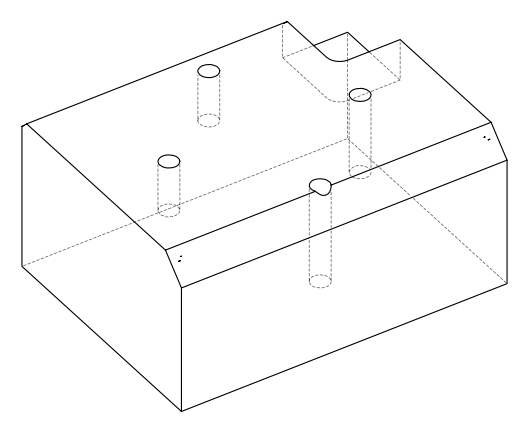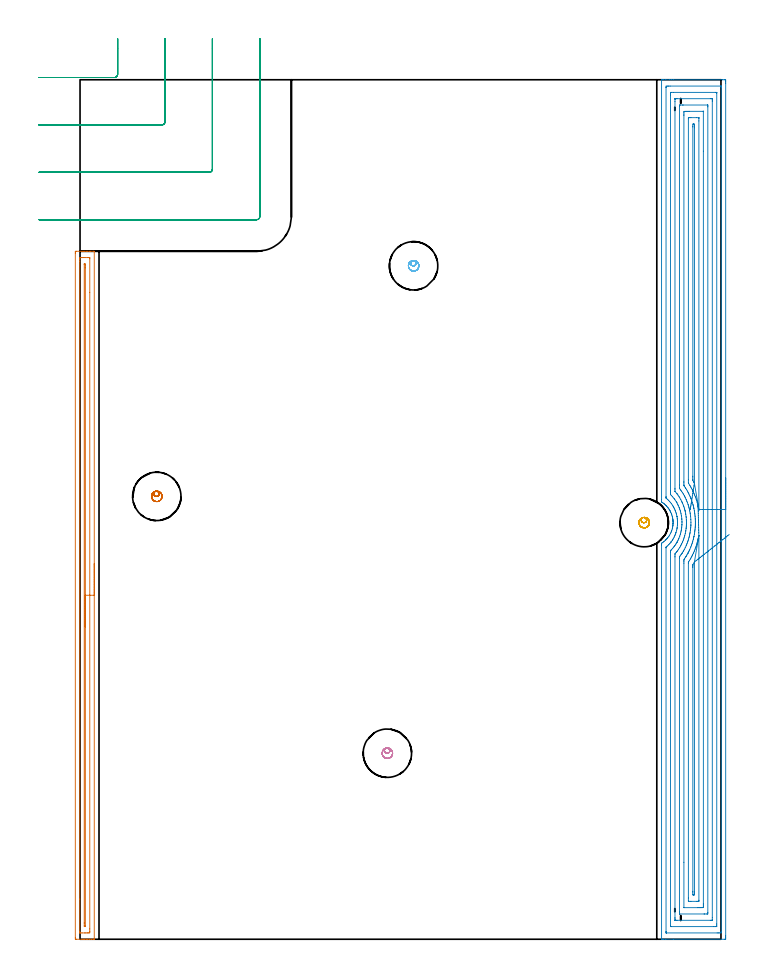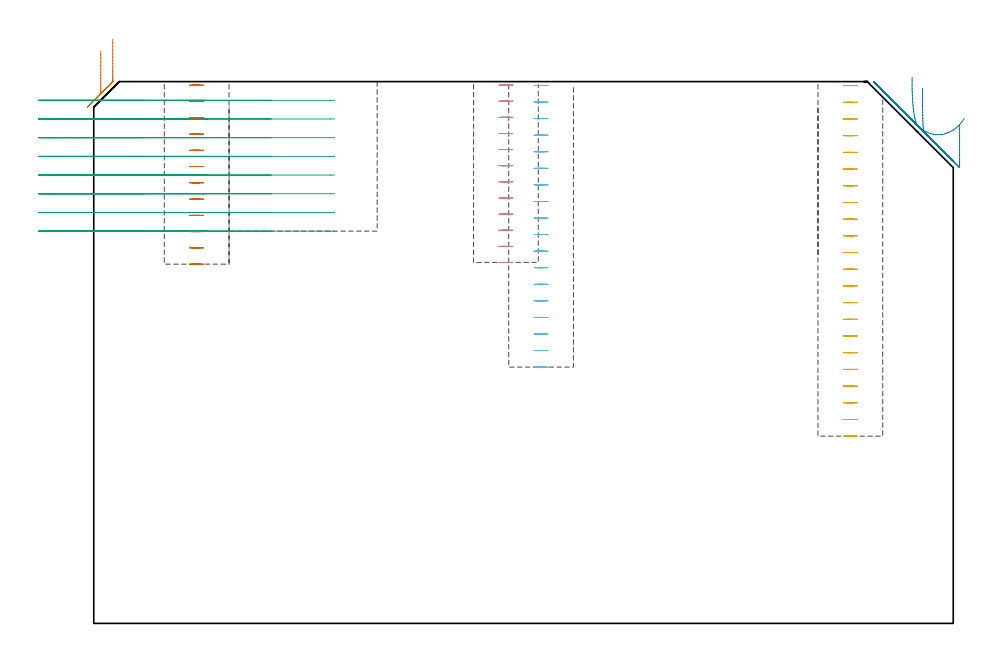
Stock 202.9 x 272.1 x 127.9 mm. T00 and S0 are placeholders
(PLAN: 7 operations, 2 tool changes, 33.1 min)
(1 AREA_MILL | FG_CHAMFER_SURFACE | UGT0205_001 | 5.38 min | 3996 mm3)
(2 AREA_MILL_1 | FG_CHAMFER_SURFACE_1 | UGT0205_001 | 17.66 min | 56062 mm3)
(3 MILL_CORNER_NOTCH_RECTANGULAR | CORNER_NOTCH_RECTANGULAR | UGT0201_094 | Follow Part, ap 5, ae 75% | 6 min | 127262 mm3)
(4 MILL_BLIND_HOLE_FROM_SOLID_MATERIAL | STEP1POCKET | NXT0201_011 | Spiral | 0.76 min | 7855 mm3)
(5 MILL_BLIND_HOLE_FROM_SOLID_MATERIAL_1 | STEP1POCKET_1 | NXT0201_011 | Spiral | 1.4 min | 15336 mm3)
(6 MILL_BLIND_HOLE_FROM_SOLID_MATERIAL_2 | STEP1POCKET_2 | NXT0201_011 | Spiral | 1.14 min | 12398 mm3)
(7 MILL_BLIND_HOLE_FROM_SOLID_MATERIAL_3 | STEP1POCKET_3 | NXT0201_011 | Spiral | 0.76 min | 7917 mm3)
(TOOL UGT0205_001 | Chamfer Mill 20 x 3 x 45 deg. | D20 FL50 Z2)
(TOOL UGT0201_094 | End mill 20 mm | D20 FL38 Z4)
(TOOL NXT0201_011 | ENDMILL 12mm [2P460-1200-NA 1630] | D12 FL38 Z6)
(OP 1 AREA_MILL)
G17 G21 G94 G90
T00 M6
G54
G17 G0 G90 X4.5 Y118.9 S1061 M3
G43 Z137.9 H0
G94 G1 Y118.862 Z137.028 F250.
Y118.748 Z136.163
Y118.559 Z135.312
Y118.297 Z134.48
Y117.963 Z133.674
Y117.56 Z132.9
Y117.092 Z132.164
Y116.56 Z131.472
Y115.971 Z130.829
Y115.328 Z130.24
Y114.636 Z129.708
Y113.9 Z129.24
Y113.126 Z128.837
Y112.32 Z128.503
Y111.488 Z128.241
Y110.636 Z128.052
Y109.772 Z127.938
Y108.9 Z127.9
Y0.145
X4.498 Y0.01 Z127.889
X4.38 Y0.002 Z127.773
X4.257 Y0. Z127.656
X3.556 Z126.955
X2.947 Z126.347
X2.376 Z125.772
X2.09 Z125.487
X1.5 Z124.897
X1.214 Z124.612
X0.624 Z124.019
X-1.127 Y0.001 Z122.268
X-1.346 Y0.004 Z122.05
X-1.492 Y0.01 Z121.904
X-1.496 Y0.216 Z121.901
X-1.499 Y0.591
Y217.209
X-1.496 Y217.584
X-1.492 Y217.79 Z121.904
X-1.127 Y217.8 Z122.268
X0.624 Z124.019
X1.214 Z124.612
X1.5 Z124.897
X2.09 Z125.487
X2.376 Z125.772
X2.947 Z126.347
X3.252 Z126.651
X4.257 Z127.656
X4.38 Y217.798 Z127.773
X4.498 Y217.79 Z127.889
X4.5 Y217.655 Z127.9
Y108.9
X3.086 Z126.486
Y3.265
X3.085 Y2.544 Z126.485
X3.083 Y2.374 Z126.483
X3.079 Y2.022 Z126.479
X2.737 Y2.007 Z126.137
X2.376 Y2.003 Z125.776
X1.867 Y2. Z125.267
X1.5 Z124.9
X0.624 Z124.024
X0.115 Z123.515
X-0.029 Y2.003 Z123.371
X-0.053 Y2.005 Z123.347
X-0.075 Y2.009 Z123.325
X-0.079 Y2.038 Z123.321
X-0.083 Y2.203 Z123.317
X-0.085 Y2.374 Z123.315
X-0.086 Y12.715 Z123.314
Y214.535
X-0.085 Y215.256 Z123.315
X-0.083 Y215.426 Z123.317
X-0.079 Y215.778 Z123.321
X0.263 Y215.793 Z123.663
X0.624 Y215.797 Z124.024
X1.133 Y215.8 Z124.533
X1.5 Z124.9
X2.376 Z125.776
X2.885 Z126.285
X3.029 Y215.797 Z126.429
X3.053 Y215.795 Z126.453
X3.075 Y215.791 Z126.475
X3.079 Y215.762 Z126.479
X3.083 Y215.597 Z126.483
X3.085 Y215.426 Z126.485
X3.086 Y204.784 Z126.486
Y108.9
X1.672 Z125.072
X1.671 Y4.157 Z125.071
X1.67 Y4.07 Z125.07
X1.667 Y4.027 Z125.067
X1.665 Y4.013 Z125.065
X1.647 Y4.007 Z125.047
X1.5 Z124.9
X1.352 Y4.01 Z124.752
X1.336 Y4.157 Z124.736
X1.333 Y4.327 Z124.733
X1.329 Y5.048 Z124.729
Y5.223
Y213.643
X1.33 Y213.73 Z124.73
X1.333 Y213.773 Z124.733
X1.335 Y213.787 Z124.735
X1.353 Y213.793 Z124.753
X1.5 Z124.9
X1.648 Y213.79 Z125.048
X1.664 Y213.643 Z125.064
X1.667 Y213.473 Z125.067
X1.671 Y212.752 Z125.071
Y212.577
X1.672 Y108.9 Z125.072
Y108.028 Z125.11
Y107.164 Z125.223
Y106.312 Z125.412
Y105.48 Z125.675
Y104.674 Z126.008
Y103.9 Z126.411
Y103.164 Z126.88
Y102.472 Z127.411
Y101.829 Z128.
Y101.24 Z128.644
Y100.708 Z129.336
Y100.24 Z130.072
Y99.837 Z130.845
Y99.503 Z131.651
Y99.241 Z132.483
Y99.052 Z133.335
Y98.938 Z134.2
Y98.9 Z135.072
G0 Z137.9
M5
M2
(OP 2 AREA_MILL_1)
G17 G21 G94 G90
T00 M6
G54
G17 G0 G90 X204.4 Y146.05 S1061 M3
G43 Z137.9 H0
Z117.6
G94 G1 Y146.012 Z116.728 F250.
Y145.898 Z115.864
Y145.709 Z115.012
Y145.447 Z114.18
Y145.113 Z113.374
Y144.71 Z112.6
Y144.242 Z111.864
Y143.71 Z111.172
Y143.121 Z110.529
Y142.478 Z109.94
Y141.786 Z109.409
Y141.05 Z108.94
Y140.276 Z108.537
Y139.47 Z108.203
Y138.638 Z107.941
Y137.786 Z107.752
Y136.922 Z107.638
Y136.05 Z107.6
Y1.06
X204.399 Y0.626 Z107.601
X204.395 Y0.171 Z107.603
X204.392 Y0.01 Z107.606
X203.947 Y0. Z108.05
X187.814 Z124.181
X185.434 Z126.561
X184.73 Z127.27
X184.462 Z127.538
X184.105 Y0.006 Z127.886
X184.103 Y0.007 Z127.888
X184.1 Y0.176 Z127.9
Y0.179
Y124.876
X184.101 Y125.369 Z127.886
X184.276 Y125.498 Z127.72
X184.68 Y125.777 Z127.318
X184.852 Y125.911 Z127.147
X185.274 Y126.281 Z126.725
X185.362 Y126.366 Z126.635
X185.434 Y126.436 Z126.562
X185.499 Y126.496 Z126.5
X185.68 Y126.67 Z126.318
X185.728 Y126.724 Z126.27
X185.912 Y126.944 Z126.087
X186.073 Y127.138 Z125.926
X186.316 Y127.459 Z125.681
X186.396 Y127.564 Z125.601
X186.606 Y127.885 Z125.391
X186.922 Y128.457 Z125.077
X186.958 Y128.535 Z125.041
X187.126 Y128.9 Z124.869
X187.198 Y129.08 Z124.801
X187.238 Y129.184 Z124.761
X187.298 Y129.346 Z124.695
X187.3 Y129.35 Z124.694
X187.484 Y129.912 Z124.515
X187.551 Y130.198 Z124.448
X187.561 Y130.244 Z124.437
X187.59 Y130.391 Z124.41
X187.646 Y130.689 Z124.354
X187.697 Y131.09 Z124.3
X187.703 Y131.134 Z124.293
Y131.137
X187.73 Y131.55 Z124.258
X187.733 Y131.583 Z124.257
X187.735 Y131.689 Z124.256
Y131.735 Z124.254
X187.739 Y132.03
X187.73 Y132.186 Z124.258
X187.723 Y132.357 Z124.27
X187.716 Y132.477 Z124.275
X187.696 Y132.68 Z124.298
Y132.681
X187.669 Y132.921 Z124.322
Y132.924
X187.635 Y133.148 Z124.363
X187.599 Y133.371 Z124.4
X187.502 Y133.817 Z124.493
X187.483 Y133.891 Z124.514
X187.353 Y134.302 Z124.643
X187.234 Y134.635 Z124.765
X187.207 Y134.709 Z124.792
X187.009 Y135.16 Z124.987
X186.891 Y135.399 Z125.109
X186.789 Y135.603 Z125.21
X186.757 Y135.658 Z125.242
X186.607 Y135.918 Z125.393
X186.413 Y136.211 Z125.586
X186.316 Y136.347 Z125.683
X186.21 Y136.497 Z125.79
X186.104 Y136.628 Z125.895
X186.022 Y136.729 Z125.974
X185.974 Y136.79 Z126.024
X185.729 Y137.074 Z126.27
X185.579 Y137.234 Z126.421
X185.424 Y137.39 Z126.576
X185.408 Y137.404 Z126.592
X185.141 Y137.645 Z126.857
X184.994 Y137.769 Z127.004
X184.852 Y137.889 Z127.147
X184.768 Y137.952 Z127.232
X184.584 Y138.091 Z127.415
X184.361 Y138.248 Z127.639
X184.311 Y138.283 Z127.689
X184.104 Y138.417 Z127.89
X184.1 Y139.178 Z127.9
Y271.921
X184.103 Y272.093 Z127.888
X184.105 Y272.094 Z127.886
X184.461 Y272.1 Z127.538
X184.73 Z127.27
X185.434 Z126.561
X186.668 Z125.329
X187.198 Z124.797
X187.814 Z124.181
X203.331 Z108.667
X203.947 Y272.095 Z108.05
X204.392 Y272.09 Z107.606
X204.395 Y271.929 Z107.603
X204.399 Y271.474 Z107.601
X204.4 Y271.015 Z107.6
Y136.05
X202.986 Z109.014
X202.985 Y2.495 Z109.015
X202.984 Y2.413 Z109.016
X202.979 Y2.017 Z109.021
X202.587 Y2.005 Z109.413
X202.184 Y2.002 Z109.816
X201.71 Y2. Z110.29
X185.616 Y2.001 Z126.384
X185.583 Y2.002 Z126.417
X185.549 Y2.005 Z126.451
X185.525 Y2.009 Z126.475
X185.521 Y2.033 Z126.479
X185.515 Y2.331 Z126.485
Y2.413
Y123.901
X185.516 Y123.982 Z126.484
X185.519 Y124.084 Z126.481
X185.521 Y124.129 Z126.479
X185.559 Y124.167 Z126.441
X185.696 Y124.296 Z126.304
X185.859 Y124.446 Z126.141
X186.33 Y124.876 Z125.67
X186.615 Y125.177 Z125.385
X186.747 Y125.334 Z125.253
X187.109 Y125.77 Z124.891
X187.134 Y125.802 Z124.866
X187.148 Y125.821 Z124.852
X187.198 Y125.889 Z124.802
X187.515 Y126.342 Z124.485
X187.718 Y126.664 Z124.282
X187.849 Y126.897 Z124.151
X188.079 Y127.318 Z123.921
X188.158 Y127.478 Z123.842
X188.195 Y127.558 Z123.805
X188.335 Y127.877 Z123.665
X188.424 Y128.102 Z123.576
X188.559 Y128.452 Z123.441
X188.619 Y128.625 Z123.381
X188.661 Y128.756 Z123.339
X188.838 Y129.346 Z123.162
X188.853 Y129.4 Z123.147
X188.863 Y129.445 Z123.137
X188.961 Y129.903 Z123.039
X189.012 Y130.187 Z122.988
X189.02 Y130.24 Z122.98
X189.109 Y130.983 Z122.891
X189.121 Y131.134 Z122.879
X189.144 Y131.485 Z122.856
X189.15 Y131.836 Z122.85
Y132.028
X189.113 Y132.767 Z122.887
X189.098 Y132.921 Z122.902
X189.053 Y133.316 Z122.947
X188.981 Y133.794 Z123.019
X188.978 Y133.815 Z123.022
X188.961 Y133.909 Z123.039
X188.81 Y134.56 Z123.19
X188.768 Y134.709 Z123.232
X188.681 Y134.993 Z123.319
X188.465 Y135.603 Z123.535
X188.35 Y135.879 Z123.65
X188.069 Y136.507 Z123.931
X187.878 Y136.863 Z124.122
X187.737 Y137.108 Z124.263
X187.56 Y137.391 Z124.44
X187.198 Y137.915 Z124.802
X186.904 Y138.285 Z125.096
X186.632 Y138.602 Z125.368
X186.316 Y138.935 Z125.684
X186.062 Y139.179 Z125.938
X185.736 Y139.472 Z126.264
X185.602 Y139.593 Z126.398
X185.521 Y139.667 Z126.479
X185.519 Y139.688 Z126.481
X185.517 Y139.788 Z126.483
X185.514 Y139.991 Z126.486
Y140.073
X185.515 Y269.605 Z126.485
X185.516 Y269.687 Z126.484
X185.521 Y270.083 Z126.479
X185.913 Y270.095 Z126.087
X186.316 Y270.098 Z125.684
X186.79 Y270.1 Z125.21
X202.884 Y270.099 Z109.116
X202.917 Y270.098 Z109.083
X202.951 Y270.095 Z109.049
X202.975 Y270.091 Z109.025
X202.979 Y270.067 Z109.021
X202.985 Y269.769 Z109.015
Y269.687
X202.986 Y136.05 Z109.014
X201.571 Z110.429
Y4.823
X201.567 Y4.201 Z110.433
X201.564 Y4.066 Z110.436
X201.56 Y4.009 Z110.44
X201.497 Y4.004 Z110.503
X201.302 Y4.002 Z110.698
X200.619 Y4. Z111.381
X187.198 Y4.001 Z124.802
X186.999 Y4.003 Z125.001
X186.943 Y4.007 Z125.057
X186.934 Y4.011 Z125.066
X186.932 Y4.016 Z125.068
X186.93 Y4.038 Z125.07
X186.929 Y4.11 Z125.071
Y4.201
Y122.467
X186.93 Y122.778 Z125.07
X186.933 Y122.933 Z125.067
X186.935 Y123.009 Z125.065
X186.945 Y123.043 Z125.055
X186.985 Y123.089 Z125.015
X187.092 Y123.195 Z124.908
X187.198 Y123.302 Z124.802
X187.527 Y123.649 Z124.473
X187.809 Y123.982 Z124.191
X187.931 Y124.133 Z124.069
X188.079 Y124.324 Z123.921
X188.311 Y124.641 Z123.689
X188.478 Y124.876 Z123.522
X188.671 Y125.17 Z123.329
X188.961 Y125.653 Z123.039
X189.003 Y125.728 Z122.997
X189.026 Y125.77 Z122.974
X189.303 Y126.317 Z122.697
X189.465 Y126.664 Z122.535
X189.581 Y126.929 Z122.419
X189.831 Y127.558 Z122.169
X189.834 Y127.566 Z122.166
X189.842 Y127.589 Z122.158
X190.043 Y128.249 Z121.957
X190.103 Y128.452 Z121.897
X190.23 Y128.953 Z121.77
X190.312 Y129.346 Z121.688
X190.379 Y129.696 Z121.622
X190.453 Y130.24 Z121.547
X190.483 Y130.484 Z121.517
X190.54 Y131.134 Z121.46
X190.552 Y131.308 Z121.448
X190.564 Y132.028 Z121.436
X190.559 Y132.194 Z121.441
X190.523 Y132.921 Z121.477
X190.503 Y133.146 Z121.497
X190.423 Y133.815 Z121.577
X190.363 Y134.181 Z121.637
X190.259 Y134.709 Z121.741
X190.118 Y135.323 Z121.882
X190.034 Y135.603 Z121.966
X189.842 Y136.19 Z122.158
X189.732 Y136.497 Z122.268
X189.662 Y136.679 Z122.338
X189.342 Y137.391 Z122.658
X189.219 Y137.653 Z122.781
X188.961 Y138.161 Z123.039
X188.917 Y138.24 Z123.083
X188.891 Y138.285 Z123.109
X188.787 Y138.461 Z123.213
X188.301 Y139.179 Z123.699
X188.079 Y139.483 Z123.921
X187.594 Y140.073 Z124.406
X187.198 Y140.5 Z124.802
X186.972 Y140.74 Z125.028
X186.946 Y140.769 Z125.054
X186.935 Y140.805 Z125.065
X186.932 Y140.876 Z125.068
X186.93 Y140.966 Z125.07
X186.929 Y141.239 Z125.071
X186.928 Y141.86 Z125.072
X186.929 Y267.277 Z125.071
X186.933 Y267.899 Z125.067
X186.935 Y268.034 Z125.065
X186.939 Y268.091 Z125.061
X187.003 Y268.096 Z124.997
X187.198 Y268.098 Z124.802
X187.881 Y268.1 Z124.119
X201.302 Y268.099 Z110.698
X201.501 Y268.097 Z110.499
X201.557 Y268.093 Z110.443
X201.566 Y268.089 Z110.434
X201.568 Y268.084 Z110.432
X201.57 Y268.063 Z110.43
X201.571 Y267.99 Z110.429
Y267.899
Y136.05
X200.157 Z111.843
Y6.883
X200.155 Y6.258 Z111.845
X200.152 Y6.048 Z111.848
X200.151 Y6.018 Z111.849
X200.136 Y6.01 Z111.864
X200.083 Y6.006 Z111.917
X199.975 Y6.003 Z112.025
X199.539 Y6. Z112.461
X188.961 Z123.039
X188.524 Y6.002 Z123.476
X188.418 Y6.005 Z123.582
X188.366 Y6.01 Z123.634
X188.349 Y6.013 Z123.651
X188.348 Y6.03 Z123.652
X188.345 Y6.137 Z123.655
X188.343 Y6.615 Z123.657
Y6.883
Y121.033
X188.344 Y121.301 Z123.656
X188.348 Y121.922 Z123.652
X188.35 Y121.99 Z123.65
X188.385 Y122.035 Z123.615
X188.511 Y122.195 Z123.489
X188.714 Y122.445 Z123.286
X188.961 Y122.753 Z123.039
X189.105 Y122.942 Z122.895
X189.214 Y123.089 Z122.786
X189.476 Y123.46 Z122.524
X189.82 Y123.982 Z122.18
X189.829 Y123.996 Z122.171
X189.842 Y124.02 Z122.158
X190.148 Y124.567 Z121.852
X190.312 Y124.876 Z121.688
X190.453 Y125.151 Z121.547
X190.724 Y125.723 Z121.276
X190.738 Y125.756 Z121.262
X190.744 Y125.77 Z121.256
X190.987 Y126.397 Z121.013
X191.089 Y126.664 Z120.911
X191.216 Y127.059 Z120.784
X191.371 Y127.558 Z120.629
X191.425 Y127.741 Z120.575
X191.605 Y128.444 Z120.395
X191.607 Y128.451 Z120.393
X191.749 Y129.2 Z120.251
X191.771 Y129.346 Z120.229
X191.857 Y129.985 Z120.143
X191.886 Y130.24 Z120.114
X191.936 Y130.798 Z120.064
X191.961 Y131.134 Z120.039
X191.973 Y131.655 Z120.027
X191.978 Y132.028 Z120.022
X191.959 Y132.563 Z120.041
X191.941 Y132.921 Z120.059
X191.892 Y133.525 Z120.108
X191.857 Y133.815 Z120.143
X191.755 Y134.558 Z120.245
X191.728 Y134.709 Z120.272
X191.605 Y135.348 Z120.395
X191.547 Y135.603 Z120.453
X191.529 Y135.68 Z120.471
X191.408 Y136.143 Z120.592
X191.3 Y136.497 Z120.7
X191.148 Y136.961 Z120.852
X190.995 Y137.391 Z121.005
X190.724 Y138.051 Z121.276
X190.622 Y138.285 Z121.378
X190.537 Y138.475 Z121.463
X190.181 Y139.179 Z121.819
X189.842 Y139.78 Z122.158
X189.652 Y140.073 Z122.348
X189.258 Y140.665 Z122.742
X189.033 Y140.966 Z122.967
X188.961 Y141.058 Z123.039
X188.441 Y141.684 Z123.559
X188.364 Y141.78 Z123.636
X188.349 Y141.8 Z123.651
X188.347 Y141.819 Z123.653
X188.345 Y141.86 Z123.655
X188.343 Y142.487 Z123.657
Y142.754
Y265.217
X188.345 Y265.842 Z123.655
X188.348 Y266.052 Z123.652
X188.349 Y266.082 Z123.651
X188.364 Y266.09 Z123.636
X188.417 Y266.094 Z123.583
X188.525 Y266.097 Z123.475
X188.961 Y266.1 Z123.039
X199.539 Z112.461
X199.976 Y266.098 Z112.024
X200.082 Y266.095 Z111.918
X200.134 Y266.09 Z111.866
X200.151 Y266.087 Z111.849
X200.152 Y266.07 Z111.848
X200.155 Y265.963 Z111.845
X200.157 Y265.485 Z111.843
Y265.217
Y136.05
X198.743 Z113.257
X198.742 Y8.498 Z113.258
X198.74 Y8.325 Z113.26
X198.733 Y8.01 Z113.267
X198.658 Y8.007 Z113.342
X198.436 Y8.002 Z113.564
X197.776 Y8. Z114.224
X197.556 Z114.444
X189.842 Y8.001 Z122.158
X189.798 Y8.003 Z122.202
X189.775 Y8.006 Z122.225
X189.768 Y8.008 Z122.232
X189.764 Y8.066 Z122.236
X189.759 Y8.411 Z122.241
X189.757 Y8.584 Z122.243
X189.758 Y120.58 Z122.242
X189.76 Y120.753 Z122.24
X189.767 Y121.073 Z122.233
X189.936 Y121.301 Z122.064
X190.271 Y121.76 Z121.729
X190.579 Y122.195 Z121.421
X190.637 Y122.282 Z121.363
X190.724 Y122.418 Z121.276
X190.975 Y122.834 Z121.025
X191.124 Y123.089 Z120.876
X191.297 Y123.401 Z120.703
X191.605 Y123.975 Z120.395
X191.608 Y123.98 Z120.392
X191.884 Y124.594 Z120.116
X192.004 Y124.876 Z119.996
X192.144 Y125.224 Z119.856
X192.356 Y125.77 Z119.644
X192.391 Y125.868 Z119.609
X192.487 Y126.159 Z119.513
X192.605 Y126.544 Z119.395
X192.641 Y126.664 Z119.359
X192.799 Y127.241 Z119.201
X192.877 Y127.558 Z119.123
X192.971 Y127.961 Z119.029
X193.07 Y128.452 Z118.93
X193.119 Y128.705 Z118.881
X193.213 Y129.346 Z118.787
X193.232 Y129.485 Z118.768
X193.317 Y130.24 Z118.683
X193.322 Y130.287 Z118.678
X193.368 Y130.845 Z118.632
X193.382 Y131.12 Z118.618
X193.383 Y131.134 Z118.617
X193.398 Y131.998 Z118.602
X193.366 Y132.921 Z118.634
X193.294 Y133.815 Z118.706
X193.285 Y133.9 Z118.715
X193.176 Y134.709 Z118.824
X193.141 Y134.94 Z118.859
X193.018 Y135.603 Z118.982
X192.925 Y136.053 Z119.075
X192.819 Y136.497 Z119.181
X192.742 Y136.808 Z119.259
X192.611 Y137.265 Z119.389
X192.571 Y137.391 Z119.429
X192.487 Y137.642 Z119.513
X192.26 Y138.285 Z119.74
X192.108 Y138.669 Z119.892
X191.888 Y139.179 Z120.112
X191.605 Y139.798 Z120.395
X191.472 Y140.073 Z120.528
X191.335 Y140.347 Z120.665
X190.981 Y140.966 Z121.019
X190.724 Y141.374 Z121.276
X190.398 Y141.86 Z121.602
X190.168 Y142.189 Z121.832
X189.842 Y142.626 Z122.158
X189.788 Y142.701 Z122.212
X189.767 Y142.732 Z122.233
X189.764 Y142.754 Z122.236
X189.76 Y142.837 Z122.24
X189.757 Y143.648 Z122.243
Y143.735
X189.758 Y263.603 Z122.242
X189.76 Y263.776 Z122.24
X189.767 Y264.09 Z122.233
X189.842 Y264.093 Z122.158
X190.064 Y264.098 Z121.936
X190.724 Y264.1 Z121.276
X190.944 Z121.056
X198.658 Y264.099 Z113.342
X198.702 Y264.097 Z113.298
X198.725 Y264.094 Z113.275
X198.732 Y264.092 Z113.268
X198.736 Y264.035 Z113.264
X198.741 Y263.689 Z113.259
X198.743 Y263.516 Z113.257
Y136.05
X197.329 Z114.671
Y11.352
X197.328 Y10.913 Z114.672
X197.325 Y10.458 Z114.675
X197.322 Y10.025 Z114.678
X196.895 Y10.01 Z115.105
X196.463 Y10.002 Z115.537
X196.013 Y10.001 Z115.987
X195.584 Y10. Z116.416
X191.175 Y10.001 Z120.825
X191.173 Y10.003 Z120.827
X191.172 Y10.004 Z120.828
X191.171 Y24.364 Z120.829
Y119.059
X191.172 Y119.513 Z120.828
X191.175 Y119.949 Z120.825
X191.178 Y120.176 Z120.822
X191.328 Y120.407 Z120.672
X191.605 Y120.821 Z120.395
X191.792 Y121.112 Z120.208
X191.91 Y121.301 Z120.09
X192.126 Y121.667 Z119.874
X192.432 Y122.195 Z119.568
X192.452 Y122.23 Z119.548
X192.487 Y122.297 Z119.513
X192.751 Y122.82 Z119.249
X192.879 Y123.089 Z119.121
X193.034 Y123.428 Z118.966
X193.277 Y123.982 Z118.723
X193.304 Y124.048 Z118.696
X193.368 Y124.209 Z118.632
X193.551 Y124.691 Z118.449
X193.619 Y124.876 Z118.381
X193.776 Y125.357 Z118.224
X193.906 Y125.77 Z118.094
X193.985 Y126.039 Z118.015
X194.159 Y126.664 Z117.841
X194.178 Y126.737 Z117.822
X194.25 Y127.031 Z117.75
X194.345 Y127.462 Z117.655
X194.365 Y127.558 Z117.635
X194.489 Y128.21 Z117.511
X194.526 Y128.452 Z117.474
X194.602 Y128.989 Z117.398
X194.646 Y129.346 Z117.354
X194.694 Y129.79 Z117.306
X194.736 Y130.24 Z117.264
X194.766 Y130.61 Z117.234
X194.791 Y131.134 Z117.209
X194.799 Y131.471 Z117.201
X194.807 Y132.028 Z117.193
X194.797 Y132.366 Z117.203
X194.775 Y132.921 Z117.225
X194.752 Y133.306 Z117.248
X194.713 Y133.815 Z117.287
X194.669 Y134.284 Z117.331
X194.614 Y134.709 Z117.386
X194.53 Y135.32 Z117.47
X194.48 Y135.603 Z117.52
X194.329 Y136.417 Z117.671
X194.312 Y136.497 Z117.688
X194.25 Y136.779 Z117.75
X194.098 Y137.391 Z117.902
X194.042 Y137.602 Z117.958
X193.83 Y138.285 Z118.17
X193.617 Y138.927 Z118.383
X193.525 Y139.179 Z118.475
X193.368 Y139.58 Z118.632
X193.16 Y140.073 Z118.84
X192.995 Y140.451 Z119.005
X192.749 Y140.966 Z119.251
X192.487 Y141.497 Z119.513
X192.288 Y141.86 Z119.712
X192.022 Y142.331 Z119.978
X191.752 Y142.754 Z120.248
X191.605 Y142.976 Z120.395
X191.336 Y143.375 Z120.664
X191.236 Y143.525 Z120.764
X191.194 Y143.593 Z120.806
X191.178 Y143.623 Z120.822
X191.177 Y143.648 Z120.823
X191.172 Y144.087 Z120.828
X191.171 Y144.542 Z120.829
Y144.982
Y260.748
X191.172 Y261.187 Z120.828
X191.175 Y261.642 Z120.825
X191.178 Y262.075 Z120.822
X191.605 Y262.09 Z120.395
X192.037 Y262.098 Z119.963
X192.487 Y262.099 Z119.513
X192.916 Y262.1 Z119.084
X197.325 Y262.099 Z114.675
X197.327 Y262.097 Z114.673
X197.328 Y262.096 Z114.672
X197.329 Y249.468 Z114.671
Y136.05
X195.914 Y136.057 Z116.086
Y135.988
X195.911 Y135.841 Z116.089
X195.91 Y135.816 Z116.09
X195.746 Y136.672 Z116.254
X195.722 Y136.792 Z116.278
X195.59 Y137.391 Z116.41
X195.511 Y137.736 Z116.489
X195.459 Y137.953 Z116.541
X195.369 Y138.285 Z116.631
X195.132 Y139.09 Z116.868
X195.103 Y139.179 Z116.897
X195.088 Y139.223 Z116.912
X194.79 Y140.073 Z117.21
X194.567 Y140.644 Z117.433
X194.431 Y140.966 Z117.569
X194.25 Y141.383 Z117.75
X194.029 Y141.86 Z117.971
X193.827 Y142.289 Z118.173
X193.587 Y142.754 Z118.413
X193.368 Y143.15 Z118.632
X193.08 Y143.648 Z118.92
X192.592 Y144.435 Z119.408
X192.585 Y145.436 Z119.415
X192.586 Y259.753 Z119.414
X192.588 Y259.854 Z119.412
X192.592 Y260.051 Z119.408
X192.598 Y260.09 Z119.402
X192.721 Y260.094 Z119.279
X192.883 Y260.098 Z119.117
X193.126 Y260.1 Z118.874
X193.368 Z118.632
X195.132 Z116.868
X195.771 Y260.099 Z116.229
X195.86 Y260.096 Z116.14
X195.887 Y260.092 Z116.113
X195.908 Y260.087 Z116.092
X195.91 Y260.048 Z116.09
X195.913 Y259.955 Z116.087
X195.914 Y259.854 Z116.086
X195.915 Y259.06 Z116.085
X195.914 Y136.057 Z116.086
X194.492 Y144.392 Z117.508
X194.462 Y144.439 Z117.538
X194.399 Y144.542 Z117.601
X194.25 Y144.796 Z117.75
X194.016 Y145.196 Z117.984
X194.007 Y145.436 Z117.993
X194.003 Y145.686 Z117.997
X194. Y146.33 Z118.
Y146.584
Y257.172
X194.001 Y257.424 Z117.999
X194.007 Y258.066 Z117.993
X194.221 Y258.096 Z117.779
X194.25 Y258.094 Z117.75
X194.493 Y258.066 Z117.507
X194.496 Y257.816 Z117.504
X194.5 Y257.172 Z117.5
Y256.918
Y144.475
X194.499 Y144.447 Z117.501
X194.496 Y144.412 Z117.504
X194.492 Y144.392 Z117.508
X194.36 Y143.547 Z117.679
X194.23 Y142.72 Z117.924
X194.103 Y141.917 Z118.242
X193.982 Y141.145 Z118.628
X193.866 Y140.408 Z119.082
X193.757 Y139.714 Z119.599
X193.655 Y139.067 Z120.175
X193.562 Y138.472 Z120.806
X193.477 Y137.933 Z121.487
X193.402 Y137.455 Z122.213
X193.337 Y137.042 Z122.978
X193.283 Y136.696 Z123.777
X193.239 Y136.42 Z124.604
X193.207 Y136.216 Z125.451
X193.187 Y136.086 Z126.314
X193.178 Y136.031 Z127.185
X193.181 Y136.051 Z128.057
X193.196 Y136.146 Z128.924
G0 X195.646 Y137.524 Z126.357
G1 X195.647 Y137.509 Z125.485
X195.649 Y137.419 Z124.617
X195.654 Y137.253 Z123.761
X195.66 Y137.013 Z122.922
X195.669 Y136.702 Z122.107
X195.679 Y136.32 Z121.323
X195.691 Y135.871 Z120.575
X195.705 Y135.359 Z119.869
X195.72 Y134.788 Z119.21
X195.737 Y134.161 Z118.603
X195.755 Y133.484 Z118.054
X195.775 Y132.761 Z117.565
X195.795 Y131.999 Z117.142
X195.817 Y131.202 Z116.786
X195.839 Y130.378 Z116.502
X195.862 Y129.532 Z116.29
X195.885 Y128.671 Z116.153
X195.909 Y127.801 Z116.091
X195.912 Y127.66 Z116.088
X195.915 Y126.764 Z116.085
X195.914 Y12.347 Z116.086
X195.912 Y12.246 Z116.088
X195.908 Y12.049 Z116.092
X195.902 Y12.01 Z116.098
X195.779 Y12.006 Z116.221
X195.617 Y12.002 Z116.383
X195.374 Y12. Z116.626
X195.132 Z116.868
X193.368 Z118.632
X192.729 Y12.001 Z119.271
X192.64 Y12.004 Z119.36
X192.613 Y12.008 Z119.387
X192.592 Y12.013 Z119.408
X192.59 Y12.053 Z119.41
X192.587 Y12.145 Z119.413
X192.586 Y12.246 Z119.414
X192.585 Y13.04 Z119.415
X192.586 Y119.016 Z119.414
X192.587 Y119.215 Z119.413
X192.59 Y119.313 Z119.41
X192.592 Y119.36 Z119.408
X192.609 Y119.39 Z119.391
X192.682 Y119.513 Z119.318
X192.945 Y119.942 Z119.055
X193.23 Y120.407 Z118.77
X193.282 Y120.495 Z118.718
X193.368 Y120.648 Z118.632
X193.597 Y121.069 Z118.403
X193.72 Y121.301 Z118.28
X193.901 Y121.655 Z118.099
X194.161 Y122.195 Z117.839
X194.189 Y122.256 Z117.811
X194.25 Y122.391 Z117.75
X194.456 Y122.88 Z117.544
X194.541 Y123.089 Z117.459
X194.708 Y123.518 Z117.292
X194.885 Y123.982 Z117.115
X194.948 Y124.169 Z117.052
X195.132 Y124.725 Z116.868
X195.167 Y124.84 Z116.833
X195.178 Y124.876 Z116.822
X195.319 Y125.362 Z116.681
X195.367 Y125.532 Z116.633
X195.432 Y125.77 Z116.568
X195.475 Y125.935 Z116.525
X195.55 Y126.24 Z116.45
X195.65 Y126.664 Z116.35
X195.681 Y126.802 Z116.319
X195.845 Y127.596 Z116.155
X195.871 Y127.702 Z116.129
X195.909 Y127.801 Z116.091
X194.494 Y119.418 Z117.506
X194.495 Y119.416 Z117.505
X194.499 Y119.358 Z117.501
X194.5 Y119.326 Z117.5
Y14.928
X194.499 Y14.676 Z117.501
X194.493 Y14.034 Z117.507
X194.279 Y14.004 Z117.721
X194.25 Y14.006 Z117.75
X194.007 Y14.034 Z117.993
X194.004 Y14.284 Z117.996
X194. Y14.928 Z118.
Y15.182
Y117.725
Y117.978
X194.004 Y118.299 Z117.996
X194.007 Y118.458 Z117.993
X194.021 Y118.619 Z117.979
X194.469 Y119.387 Z117.531
X194.487 Y119.412 Z117.513
X194.494 Y119.418 Z117.506
X195.05 Y119.857 Z116.998
X195.639 Y120.323 Z116.554
X196.256 Y120.811 Z116.177
X196.897 Y121.317 Z115.87
X197.556 Y121.839 Z115.635
X198.228 Y122.37 Z115.474
X198.909 Y122.909 Z115.389
X199.594 Y123.45 Z115.38
X200.276 Y123.99 Z115.447
X200.951 Y124.523 Z115.589
X201.614 Y125.047 Z115.806
X202.259 Y125.558 Z116.095
X202.883 Y126.051 Z116.456
X203.479 Y126.522 Z116.884
X204.044 Y126.969 Z117.376
X204.572 Y127.387 Z117.93
X205.061 Y127.774 Z118.54
X205.507 Y128.126 Z119.203
G0 Z137.9
M5
M2
(OP 3 MILL_CORNER_NOTCH_RECTANGULAR)
G17 G21 G94 G90
T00 M6
G54
G17 G0 G90 X-12.975 Y272.8 S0 M3
G43 Z137.9 H0
Z123.487
G94 G1 X-9.975 F250.
X10.905 F500.
G3 X11.9 Y273.795 R1.
G1 Y282.1
Y285.1 F250.
G0 Z137.9
X-13. Y257.8
Z123.487
G1 X-10.
X25.904 F500.
G3 X26.9 Y258.796 R1.
G1 Y282.1
Y285.1 F250.
G0 Z137.9
X-13. Y242.8
Z123.487
G1 X-10.
X40.904 F500.
G3 X41.9 Y243.796 R1.
G1 Y282.1
Y285.1 F250.
G0 Z137.9
X-13. Y227.8
Z123.487
G1 X-10.
X55.904 F500.
G3 X56.9 Y228.796 R1.
G1 Y282.1
Y285.1 F250.
G0 Z137.9
X-12.975 Y272.8
Z119.075
G1 X-9.975
X10.905 F500.
G3 X11.9 Y273.795 R1.
G1 Y282.1
Y285.1 F250.
G0 Z137.9
X-13. Y257.8
Z119.075
G1 X-10.
X25.904 F500.
G3 X26.9 Y258.796 R1.
G1 Y282.1
Y285.1 F250.
G0 Z137.9
X-13. Y242.8
Z119.075
G1 X-10.
X40.904 F500.
G3 X41.9 Y243.796 R1.
G1 Y282.1
Y285.1 F250.
G0 Z137.9
X-13. Y227.8
Z119.075
G1 X-10.
X55.904 F500.
G3 X56.9 Y228.796 R1.
G1 Y282.1
Y285.1 F250.
G0 Z137.9
X-12.975 Y272.8
Z114.662
G1 X-9.975
X10.905 F500.
G3 X11.9 Y273.795 R1.
G1 Y282.1
Y285.1 F250.
G0 Z137.9
X-13. Y257.8
Z114.662
G1 X-10.
X25.904 F500.
G3 X26.9 Y258.796 R1.
G1 Y282.1
Y285.1 F250.
G0 Z137.9
X-13. Y242.8
Z114.662
G1 X-10.
X40.904 F500.
G3 X41.9 Y243.796 R1.
G1 Y282.1
Y285.1 F250.
G0 Z137.9
X-13. Y227.8
Z114.662
G1 X-10.
X55.904 F500.
G3 X56.9 Y228.796 R1.
G1 Y282.1
Y285.1 F250.
G0 Z137.9
X-12.975 Y272.8
Z110.25
G1 X-9.975
X10.905 F500.
G3 X11.9 Y273.795 R1.
G1 Y282.1
Y285.1 F250.
G0 Z137.9
X-13. Y257.8
Z110.25
G1 X-10.
X25.904 F500.
G3 X26.9 Y258.796 R1.
G1 Y282.1
Y285.1 F250.
G0 Z137.9
X-13. Y242.8
Z110.25
G1 X-10.
X40.904 F500.
G3 X41.9 Y243.796 R1.
G1 Y282.1
Y285.1 F250.
G0 Z137.9
X-13. Y227.8
Z110.25
G1 X-10.
X55.904 F500.
G3 X56.9 Y228.796 R1.
G1 Y282.1
Y285.1 F250.
G0 Z137.9
X-12.975 Y272.8
Z105.837
G1 X-9.975
X10.905 F500.
G3 X11.9 Y273.795 R1.
G1 Y282.1
Y285.1 F250.
G0 Z137.9
X-13. Y257.8
Z105.837
G1 X-10.
X25.904 F500.
G3 X26.9 Y258.796 R1.
G1 Y282.1
Y285.1 F250.
G0 Z137.9
X-13. Y242.8
Z105.837
G1 X-10.
X40.904 F500.
G3 X41.9 Y243.796 R1.
G1 Y282.1
Y285.1 F250.
G0 Z137.9
X-13. Y227.8
Z105.837
G1 X-10.
X55.904 F500.
G3 X56.9 Y228.796 R1.
G1 Y282.1
Y285.1 F250.
G0 Z137.9
X-12.975 Y272.8
Z101.425
G1 X-9.975
X10.905 F500.
G3 X11.9 Y273.795 R1.
G1 Y282.1
Y285.1 F250.
G0 Z137.9
X-13. Y257.8
Z101.425
G1 X-10.
X25.904 F500.
G3 X26.9 Y258.796 R1.
G1 Y282.1
Y285.1 F250.
G0 Z137.9
X-13. Y242.8
Z101.425
G1 X-10.
X40.904 F500.
G3 X41.9 Y243.796 R1.
G1 Y282.1
Y285.1 F250.
G0 Z137.9
X-13. Y227.8
Z101.425
G1 X-10.
X55.904 F500.
G3 X56.9 Y228.796 R1.
G1 Y282.1
Y285.1 F250.
G0 Z137.9
X-12.975 Y272.8
Z97.012
G1 X-9.975
X10.905 F500.
G3 X11.9 Y273.795 R1.
G1 Y282.1
Y285.1 F250.
G0 Z137.9
X-13. Y257.8
Z97.012
G1 X-10.
X25.904 F500.
G3 X26.9 Y258.796 R1.
G1 Y282.1
Y285.1 F250.
G0 Z137.9
X-13. Y242.8
Z97.012
G1 X-10.
X40.904 F500.
G3 X41.9 Y243.796 R1.
G1 Y282.1
Y285.1 F250.
G0 Z137.9
X-13. Y227.8
Z97.012
G1 X-10.
X55.904 F500.
G3 X56.9 Y228.796 R1.
G1 Y282.1
Y285.1 F250.
G0 Z137.9
X-12.975 Y272.8
Z92.6
G1 X-9.975
X10.905 F500.
G3 X11.9 Y273.795 R1.
G1 Y282.1
Y285.1 F250.
G0 Z137.9
X-13. Y257.8
Z92.6
G1 X-10.
X25.904 F500.
G3 X26.9 Y258.796 R1.
G1 Y282.1
Y285.1 F250.
G0 Z137.9
X-13. Y242.8
Z92.6
G1 X-10.
X40.904 F500.
G3 X41.9 Y243.796 R1.
G1 Y282.1
Y285.1 F250.
G0 Z137.9
X-13. Y227.8
Z92.6
G1 X-10.
X55.904 F500.
G3 X56.9 Y228.796 R1.
G1 Y282.1
Y285.1 F250.
G0 Z137.9
M5
M2
(OP 4 MILL_BLIND_HOLE_FROM_SOLID_MATERIAL)
G17 G21 G94 G90
T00 M6
G54
G17 G0 G90 X97.3 Y58.9 S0 M3
G43 Z137.9 H1
Z127.092
G94 G3 X98.06 Y59.79 R0.77 F250.
X97.042 Y60.53 R0.89
X95.67 Y58.642 R1.65
X97.042 Y60.53 R-1.65
X96.356 Y59.586 R0.825
X97.3 Y58.9 R0.825
G0 Z123.283
G3 X98.06 Y59.79 R0.77
X97.042 Y60.53 R0.89
X95.67 Y58.642 R1.65
X97.042 Y60.53 R-1.65
X96.356 Y59.586 R0.825
X97.3 Y58.9 R0.825
G0 Z119.475
G3 X98.06 Y59.79 R0.77
X97.042 Y60.53 R0.89
X95.67 Y58.642 R1.65
X97.042 Y60.53 R-1.65
X96.356 Y59.586 R0.825
X97.3 Y58.9 R0.825
G0 Z115.667
G3 X98.06 Y59.79 R0.77
X97.042 Y60.53 R0.89
X95.67 Y58.642 R1.65
X97.042 Y60.53 R-1.65
X96.356 Y59.586 R0.825
X97.3 Y58.9 R0.825
G0 Z111.858
G3 X98.06 Y59.79 R0.77
X97.042 Y60.53 R0.89
X95.67 Y58.642 R1.65
X97.042 Y60.53 R-1.65
X96.356 Y59.586 R0.825
X97.3 Y58.9 R0.825
G0 Z108.05
G3 X98.06 Y59.79 R0.77
X97.042 Y60.53 R0.89
X95.67 Y58.642 R1.65
X97.042 Y60.53 R-1.65
X96.356 Y59.586 R0.825
X97.3 Y58.9 R0.825
G0 Z104.242
G3 X98.06 Y59.79 R0.77
X97.042 Y60.53 R0.89
X95.67 Y58.642 R1.65
X97.042 Y60.53 R-1.65
X96.356 Y59.586 R0.825
X97.3 Y58.9 R0.825
G0 Z100.433
G3 X98.06 Y59.79 R0.77
X97.042 Y60.53 R0.89
X95.67 Y58.642 R1.65
X97.042 Y60.53 R-1.65
X96.356 Y59.586 R0.825
X97.3 Y58.9 R0.825
G0 Z96.625
G3 X98.06 Y59.79 R0.77
X97.042 Y60.53 R0.89
X95.67 Y58.642 R1.65
X97.042 Y60.53 R-1.65
X96.356 Y59.586 R0.825
X97.3 Y58.9 R0.825
G0 Z92.817
G3 X98.06 Y59.79 R0.77
X97.042 Y60.53 R0.89
X95.67 Y58.642 R1.65
X97.042 Y60.53 R-1.65
X96.356 Y59.586 R0.825
X97.3 Y58.9 R0.825
G0 Z89.008
G3 X98.06 Y59.79 R0.77
X97.042 Y60.53 R0.89
X95.67 Y58.642 R1.65
X97.042 Y60.53 R-1.65
X96.356 Y59.586 R0.825
X97.3 Y58.9 R0.825
G0 Z85.2
G3 X98.06 Y59.79 R0.77
X97.042 Y60.53 R0.89
X95.67 Y58.642 R1.65
X97.042 Y60.53 R-1.65
X96.356 Y59.586 R0.825
X97.3 Y58.9 R0.825
G0 Z137.9
M5
M2
(OP 5 MILL_BLIND_HOLE_FROM_SOLID_MATERIAL_1)
G17 G21 G94 G90
T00 M6
G54
G17 G0 G90 X178.6 Y131.9 S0 M3
G43 Z137.9 H1
Z126.959
G94 G3 X179.36 Y132.79 R0.77 F250.
X178.342 Y133.53 R0.89
X176.97 Y131.642 R1.65
X178.342 Y133.53 R-1.65
X177.656 Y132.586 R0.825
X178.6 Y131.9 R0.825
G0 Z123.018
G3 X179.36 Y132.79 R0.77
X178.342 Y133.53 R0.89
X176.97 Y131.642 R1.65
X178.342 Y133.53 R-1.65
X177.656 Y132.586 R0.825
X178.6 Y131.9 R0.825
G0 Z119.077
G3 X179.36 Y132.79 R0.77
X178.342 Y133.53 R0.89
X176.97 Y131.642 R1.65
X178.342 Y133.53 R-1.65
X177.656 Y132.586 R0.825
X178.6 Y131.9 R0.825
G0 Z115.136
G3 X179.36 Y132.79 R0.77
X178.342 Y133.53 R0.89
X176.97 Y131.642 R1.65
X178.342 Y133.53 R-1.65
X177.656 Y132.586 R0.825
X178.6 Y131.9 R0.825
G0 Z111.195
G3 X179.36 Y132.79 R0.77
X178.342 Y133.53 R0.89
X176.97 Y131.642 R1.65
X178.342 Y133.53 R-1.65
X177.656 Y132.586 R0.825
X178.6 Y131.9 R0.825
G0 Z107.255
G3 X179.36 Y132.79 R0.77
X178.342 Y133.53 R0.89
X176.97 Y131.642 R1.65
X178.342 Y133.53 R-1.65
X177.656 Y132.586 R0.825
X178.6 Y131.9 R0.825
G0 Z103.314
G3 X179.36 Y132.79 R0.77
X178.342 Y133.53 R0.89
X176.97 Y131.642 R1.65
X178.342 Y133.53 R-1.65
X177.656 Y132.586 R0.825
X178.6 Y131.9 R0.825
G0 Z99.373
G3 X179.36 Y132.79 R0.77
X178.342 Y133.53 R0.89
X176.97 Y131.642 R1.65
X178.342 Y133.53 R-1.65
X177.656 Y132.586 R0.825
X178.6 Y131.9 R0.825
G0 Z95.432
G3 X179.36 Y132.79 R0.77
X178.342 Y133.53 R0.89
X176.97 Y131.642 R1.65
X178.342 Y133.53 R-1.65
X177.656 Y132.586 R0.825
X178.6 Y131.9 R0.825
G0 Z91.491
G3 X179.36 Y132.79 R0.77
X178.342 Y133.53 R0.89
X176.97 Y131.642 R1.65
X178.342 Y133.53 R-1.65
X177.656 Y132.586 R0.825
X178.6 Y131.9 R0.825
G0 Z87.55
G3 X179.36 Y132.79 R0.77
X178.342 Y133.53 R0.89
X176.97 Y131.642 R1.65
X178.342 Y133.53 R-1.65
X177.656 Y132.586 R0.825
X178.6 Y131.9 R0.825
G0 Z83.609
G3 X179.36 Y132.79 R0.77
X178.342 Y133.53 R0.89
X176.97 Y131.642 R1.65
X178.342 Y133.53 R-1.65
X177.656 Y132.586 R0.825
X178.6 Y131.9 R0.825
G0 Z79.668
G3 X179.36 Y132.79 R0.77
X178.342 Y133.53 R0.89
X176.97 Y131.642 R1.65
X178.342 Y133.53 R-1.65
X177.656 Y132.586 R0.825
X178.6 Y131.9 R0.825
G0 Z75.727
G3 X179.36 Y132.79 R0.77
X178.342 Y133.53 R0.89
X176.97 Y131.642 R1.65
X178.342 Y133.53 R-1.65
X177.656 Y132.586 R0.825
X178.6 Y131.9 R0.825
G0 Z71.786
G3 X179.36 Y132.79 R0.77
X178.342 Y133.53 R0.89
X176.97 Y131.642 R1.65
X178.342 Y133.53 R-1.65
X177.656 Y132.586 R0.825
X178.6 Y131.9 R0.825
G0 Z67.845
G3 X179.36 Y132.79 R0.77
X178.342 Y133.53 R0.89
X176.97 Y131.642 R1.65
X178.342 Y133.53 R-1.65
X177.656 Y132.586 R0.825
X178.6 Y131.9 R0.825
G0 Z63.905
G3 X179.36 Y132.79 R0.77
X178.342 Y133.53 R0.89
X176.97 Y131.642 R1.65
X178.342 Y133.53 R-1.65
X177.656 Y132.586 R0.825
X178.6 Y131.9 R0.825
G0 Z59.964
G3 X179.36 Y132.79 R0.77
X178.342 Y133.53 R0.89
X176.97 Y131.642 R1.65
X178.342 Y133.53 R-1.65
X177.656 Y132.586 R0.825
X178.6 Y131.9 R0.825
G0 Z56.023
G3 X179.36 Y132.79 R0.77
X178.342 Y133.53 R0.89
X176.97 Y131.642 R1.65
X178.342 Y133.53 R-1.65
X177.656 Y132.586 R0.825
X178.6 Y131.9 R0.825
G0 Z52.082
G3 X179.36 Y132.79 R0.77
X178.342 Y133.53 R0.89
X176.97 Y131.642 R1.65
X178.342 Y133.53 R-1.65
X177.656 Y132.586 R0.825
X178.6 Y131.9 R0.825
G0 Z48.141
G3 X179.36 Y132.79 R0.77
X178.342 Y133.53 R0.89
X176.97 Y131.642 R1.65
X178.342 Y133.53 R-1.65
X177.656 Y132.586 R0.825
X178.6 Y131.9 R0.825
G0 Z44.2
G3 X179.36 Y132.79 R0.77
X178.342 Y133.53 R0.89
X176.97 Y131.642 R1.65
X178.342 Y133.53 R-1.65
X177.656 Y132.586 R0.825
X178.6 Y131.9 R0.825
G0 Z137.9
M5
M2
(OP 6 MILL_BLIND_HOLE_FROM_SOLID_MATERIAL_2)
G17 G21 G94 G90
T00 M6
G54
G17 G0 G90 X105.6 Y213.2 S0 M3
G43 Z137.9 H1
Z126.989
G94 G3 X106.36 Y214.09 R0.77 F250.
X105.342 Y214.83 R0.89
X103.97 Y212.942 R1.65
X105.342 Y214.83 R-1.65
X104.656 Y213.886 R0.825
X105.6 Y213.2 R0.825
G0 Z123.078
G3 X106.36 Y214.09 R0.77
X105.342 Y214.83 R0.89
X103.97 Y212.942 R1.65
X105.342 Y214.83 R-1.65
X104.656 Y213.886 R0.825
X105.6 Y213.2 R0.825
G0 Z119.167
G3 X106.36 Y214.09 R0.77
X105.342 Y214.83 R0.89
X103.97 Y212.942 R1.65
X105.342 Y214.83 R-1.65
X104.656 Y213.886 R0.825
X105.6 Y213.2 R0.825
G0 Z115.256
G3 X106.36 Y214.09 R0.77
X105.342 Y214.83 R0.89
X103.97 Y212.942 R1.65
X105.342 Y214.83 R-1.65
X104.656 Y213.886 R0.825
X105.6 Y213.2 R0.825
G0 Z111.344
G3 X106.36 Y214.09 R0.77
X105.342 Y214.83 R0.89
X103.97 Y212.942 R1.65
X105.342 Y214.83 R-1.65
X104.656 Y213.886 R0.825
X105.6 Y213.2 R0.825
G0 Z107.433
G3 X106.36 Y214.09 R0.77
X105.342 Y214.83 R0.89
X103.97 Y212.942 R1.65
X105.342 Y214.83 R-1.65
X104.656 Y213.886 R0.825
X105.6 Y213.2 R0.825
G0 Z103.522
G3 X106.36 Y214.09 R0.77
X105.342 Y214.83 R0.89
X103.97 Y212.942 R1.65
X105.342 Y214.83 R-1.65
X104.656 Y213.886 R0.825
X105.6 Y213.2 R0.825
G0 Z99.611
G3 X106.36 Y214.09 R0.77
X105.342 Y214.83 R0.89
X103.97 Y212.942 R1.65
X105.342 Y214.83 R-1.65
X104.656 Y213.886 R0.825
X105.6 Y213.2 R0.825
G0 Z95.7
G3 X106.36 Y214.09 R0.77
X105.342 Y214.83 R0.89
X103.97 Y212.942 R1.65
X105.342 Y214.83 R-1.65
X104.656 Y213.886 R0.825
X105.6 Y213.2 R0.825
G0 Z91.789
G3 X106.36 Y214.09 R0.77
X105.342 Y214.83 R0.89
X103.97 Y212.942 R1.65
X105.342 Y214.83 R-1.65
X104.656 Y213.886 R0.825
X105.6 Y213.2 R0.825
G0 Z87.878
G3 X106.36 Y214.09 R0.77
X105.342 Y214.83 R0.89
X103.97 Y212.942 R1.65
X105.342 Y214.83 R-1.65
X104.656 Y213.886 R0.825
X105.6 Y213.2 R0.825
G0 Z83.967
G3 X106.36 Y214.09 R0.77
X105.342 Y214.83 R0.89
X103.97 Y212.942 R1.65
X105.342 Y214.83 R-1.65
X104.656 Y213.886 R0.825
X105.6 Y213.2 R0.825
G0 Z80.056
G3 X106.36 Y214.09 R0.77
X105.342 Y214.83 R0.89
X103.97 Y212.942 R1.65
X105.342 Y214.83 R-1.65
X104.656 Y213.886 R0.825
X105.6 Y213.2 R0.825
G0 Z76.144
G3 X106.36 Y214.09 R0.77
X105.342 Y214.83 R0.89
X103.97 Y212.942 R1.65
X105.342 Y214.83 R-1.65
X104.656 Y213.886 R0.825
X105.6 Y213.2 R0.825
G0 Z72.233
G3 X106.36 Y214.09 R0.77
X105.342 Y214.83 R0.89
X103.97 Y212.942 R1.65
X105.342 Y214.83 R-1.65
X104.656 Y213.886 R0.825
X105.6 Y213.2 R0.825
G0 Z68.322
G3 X106.36 Y214.09 R0.77
X105.342 Y214.83 R0.89
X103.97 Y212.942 R1.65
X105.342 Y214.83 R-1.65
X104.656 Y213.886 R0.825
X105.6 Y213.2 R0.825
G0 Z64.411
G3 X106.36 Y214.09 R0.77
X105.342 Y214.83 R0.89
X103.97 Y212.942 R1.65
X105.342 Y214.83 R-1.65
X104.656 Y213.886 R0.825
X105.6 Y213.2 R0.825
G0 Z60.5
G3 X106.36 Y214.09 R0.77
X105.342 Y214.83 R0.89
X103.97 Y212.942 R1.65
X105.342 Y214.83 R-1.65
X104.656 Y213.886 R0.825
X105.6 Y213.2 R0.825
G0 Z137.9
M5
M2
(OP 7 MILL_BLIND_HOLE_FROM_SOLID_MATERIAL_3)
G17 G21 G94 G90
T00 M6
G54
G17 G0 G90 X24.3 Y140.2 S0 M3
G43 Z137.9 H1
Z127.058
G94 G3 X25.06 Y141.09 R0.77 F250.
X24.042 Y141.83 R0.89
X22.67 Y139.942 R1.65
X24.042 Y141.83 R-1.65
X23.356 Y140.886 R0.825
X24.3 Y140.2 R0.825
G0 Z123.217
G3 X25.06 Y141.09 R0.77
X24.042 Y141.83 R0.89
X22.67 Y139.942 R1.65
X24.042 Y141.83 R-1.65
X23.356 Y140.886 R0.825
X24.3 Y140.2 R0.825
G0 Z119.375
G3 X25.06 Y141.09 R0.77
X24.042 Y141.83 R0.89
X22.67 Y139.942 R1.65
X24.042 Y141.83 R-1.65
X23.356 Y140.886 R0.825
X24.3 Y140.2 R0.825
G0 Z115.533
G3 X25.06 Y141.09 R0.77
X24.042 Y141.83 R0.89
X22.67 Y139.942 R1.65
X24.042 Y141.83 R-1.65
X23.356 Y140.886 R0.825
X24.3 Y140.2 R0.825
G0 Z111.692
G3 X25.06 Y141.09 R0.77
X24.042 Y141.83 R0.89
X22.67 Y139.942 R1.65
X24.042 Y141.83 R-1.65
X23.356 Y140.886 R0.825
X24.3 Y140.2 R0.825
G0 Z107.85
G3 X25.06 Y141.09 R0.77
X24.042 Y141.83 R0.89
X22.67 Y139.942 R1.65
X24.042 Y141.83 R-1.65
X23.356 Y140.886 R0.825
X24.3 Y140.2 R0.825
G0 Z104.008
G3 X25.06 Y141.09 R0.77
X24.042 Y141.83 R0.89
X22.67 Y139.942 R1.65
X24.042 Y141.83 R-1.65
X23.356 Y140.886 R0.825
X24.3 Y140.2 R0.825
G0 Z100.167
G3 X25.06 Y141.09 R0.77
X24.042 Y141.83 R0.89
X22.67 Y139.942 R1.65
X24.042 Y141.83 R-1.65
X23.356 Y140.886 R0.825
X24.3 Y140.2 R0.825
G0 Z96.325
G3 X25.06 Y141.09 R0.77
X24.042 Y141.83 R0.89
X22.67 Y139.942 R1.65
X24.042 Y141.83 R-1.65
X23.356 Y140.886 R0.825
X24.3 Y140.2 R0.825
G0 Z92.483
G3 X25.06 Y141.09 R0.77
X24.042 Y141.83 R0.89
X22.67 Y139.942 R1.65
X24.042 Y141.83 R-1.65
X23.356 Y140.886 R0.825
X24.3 Y140.2 R0.825
G0 Z88.642
G3 X25.06 Y141.09 R0.77
X24.042 Y141.83 R0.89
X22.67 Y139.942 R1.65
X24.042 Y141.83 R-1.65
X23.356 Y140.886 R0.825
X24.3 Y140.2 R0.825
G0 Z84.8
G3 X25.06 Y141.09 R0.77
X24.042 Y141.83 R0.89
X22.67 Y139.942 R1.65
X24.042 Y141.83 R-1.65
X23.356 Y140.886 R0.825
X24.3 Y140.2 R0.825
G0 Z137.9
M5
M2
